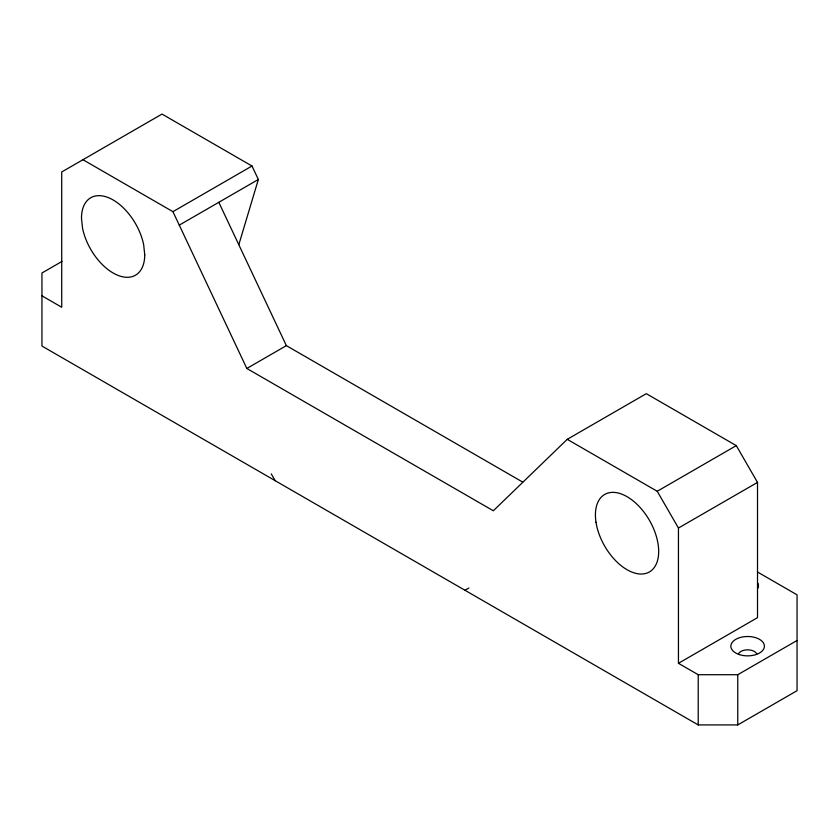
<?xml version="1.0" encoding="UTF-8"?>
<svg xmlns="http://www.w3.org/2000/svg" width="839" height="839" viewBox="0 0 839 839"><rect width="100%" height="100%" fill="white"/><g stroke="black" fill="none" stroke-linecap="round" stroke-linejoin="round"><path stroke-width="1.26" d="M238.842 244.631L258.349 179.483L251.994 166.017L162.011 114.073L61.719 171.974L61.719 307.242L41.95 295.821M567.237 439.321L657.22 491.276L678.447 528.035L678.447 663.303L757.512 617.651L757.512 482.394L736.285 445.624L646.303 393.669L567.237 439.321L493.332 510.773L246.834 368.468L172.928 211.669L82.946 159.714M62.086 261.369L41.95 273L41.95 346.046L698.216 724.927L737.754 724.927L797.05 690.696L797.05 594.83L757.512 572.009M172.928 211.669L251.994 166.017M179.273 225.135L258.349 179.483M246.834 368.468L286.372 345.637L522.687 482.079M464.911 590.299L468.865 588.013M657.22 491.276L736.285 445.624M678.447 528.035L757.512 482.394M678.447 663.303L698.216 674.713L737.754 674.713L797.05 640.482M271.249 473.857L275.202 480.705M218.811 202.314L286.372 345.637M737.754 674.713L737.754 724.927M698.216 674.713L698.216 724.927M738.456 653.896A9.502 5.485 0 0 1 747.633 649.826A9.502 5.485 0 0 1 756.809 653.896M757.9 583.189A16.77 9.68 0 0 1 757.9 588.202M144.738 254.741L143.658 244.663A44.729 25.82 60 0 0 108.986 197.889A44.729 25.82 60 0 0 81.488 218.224L82.558 228.292A44.729 25.82 60 0 0 117.24 275.066A44.729 25.82 60 0 0 144.738 254.741M595.994 522.183A44.729 25.82 60 0 0 647.76 572.764A44.729 25.82 60 0 0 637.399 504.669A44.729 25.82 60 0 0 595.994 522.183M739.243 654.567A16.77 9.68 0 0 0 764.402 646.187A16.77 9.68 0 0 0 739.243 637.797A16.77 9.68 0 0 0 739.243 654.567"/></g></svg>
